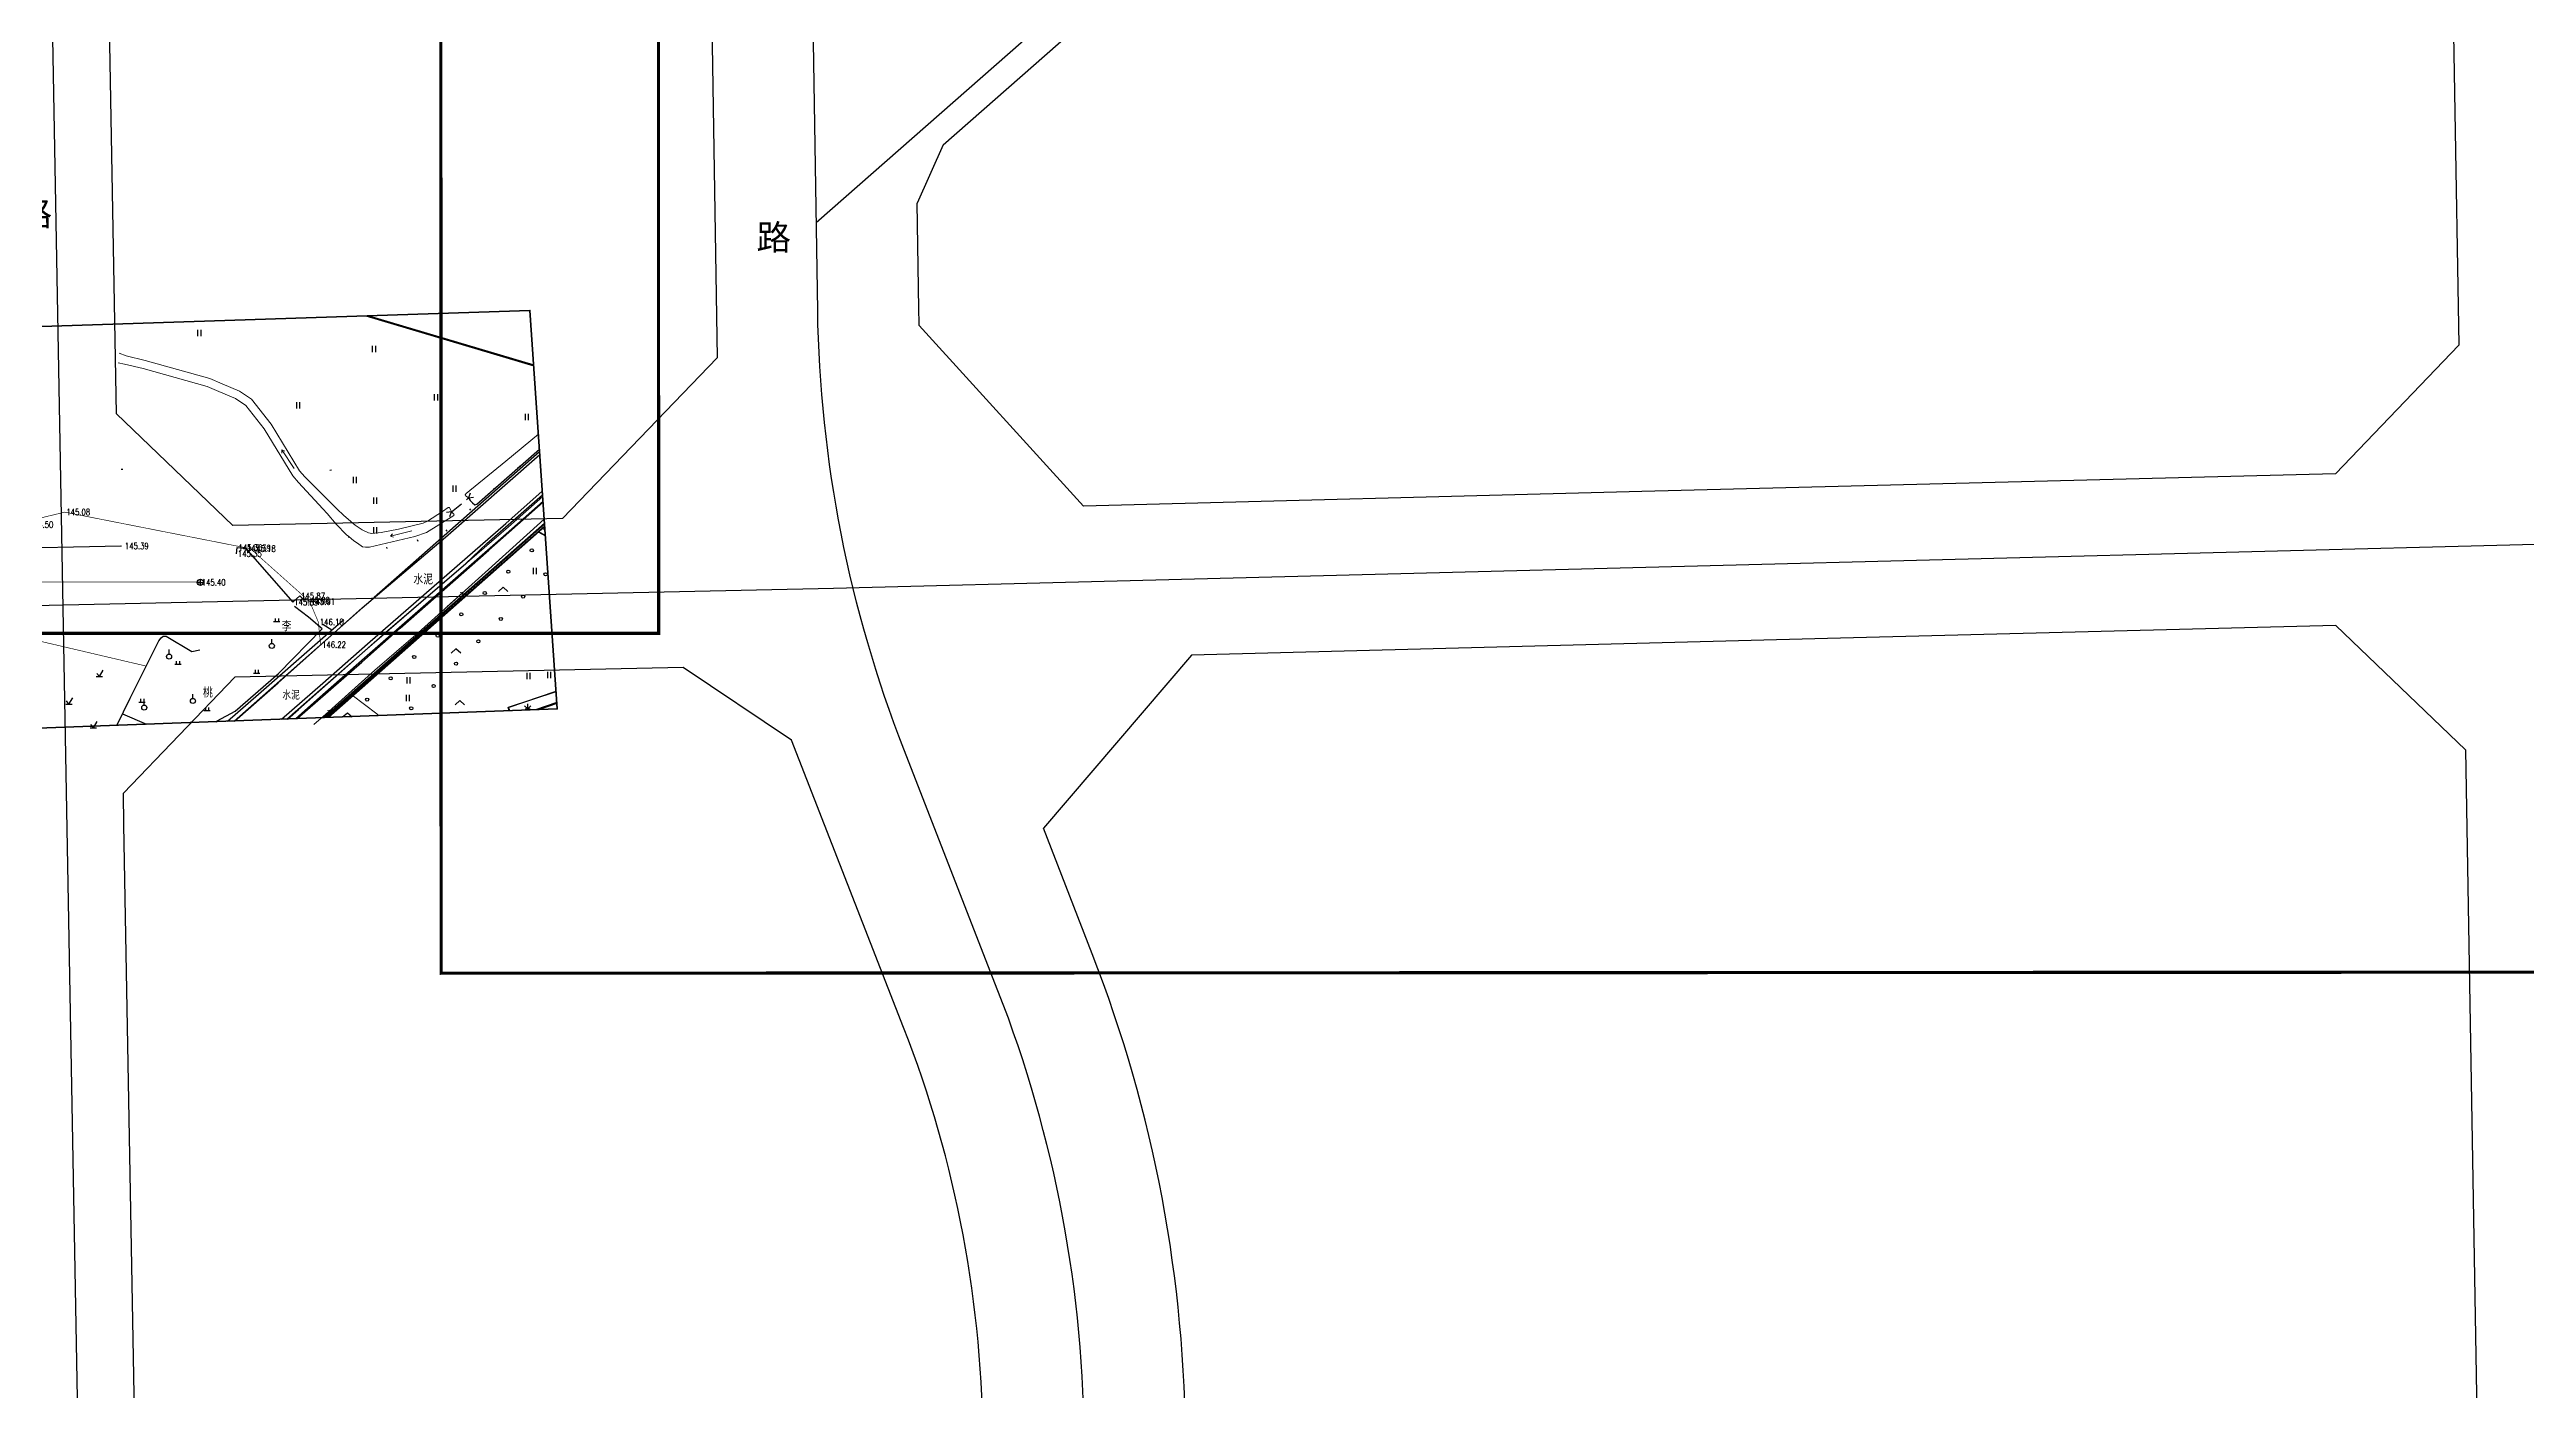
# Model space of a CAD drawing. Extents: x 529262 to 576451, y 2694391 to 2717535.
# Drawn here: x 565071.8 to 565463.3, y 2709233 to 2709445 of the extents above; entities that cross this region are included whole.
import ezdxf
from ezdxf.enums import TextEntityAlignment as Align
from ezdxf.xclip import XClip

# ---------------------------------------------------------------- set-up
doc = ezdxf.new("R2010")
doc.units = 0
doc.header["$XCLIPFRAME"] = 0
doc.linetypes.add('ACAD_ISO12W100', pattern=[22, 12, -3, 0.5, -3, 0.5, -3])
doc.linetypes.add('X5', pattern=[3, 2, -1])
for name, color, linetype in [('DLSS', 4, 'Continuous'), ('DMTZ', 8, 'Continuous'), ('GCD', 8, 'Continuous'), ('GXYZ', 8, 'Continuous'), ('JMD', 8, 'Continuous'), ('PP-COM', 7, 'Continuous'), ('RD-中线', 40, 'Continuous'), ('RD-红线', 7, 'Continuous'), ('RD-路名', 7, 'Continuous'), ('ZBTZ', 8, 'Continuous'), ('ZJ', 7, 'Continuous'), ('污水管径标注_W10-', 202, 'Continuous')]:
    doc.layers.add(name, color=color, linetype=linetype)
doc.layers.add('SXSS', color=5, linetype='Continuous', lineweight=0)
doc.layers.add('控制界线1', color=30, linetype='ACAD_ISO12W100', lineweight=35)
doc.styles.add('HZ', font='rs.shx', dxfattribs={"width": 0.8, "bigfont": 'hztxt.shx'})
doc.styles.add('宋体', font='', dxfattribs={"width": 0.75})
doc.styles.add('黑体', font='simhei.ttf')
doc.styles.get('宋体').set_extended_font_data('SimSun')
doc.linetypes.add('10421', pattern='A,2,[150,AAA.SHX,S=0.5,R=0,X=0,Y=0.5],1e-11', length=2)
doc.linetypes.add('10422', pattern='A,0.75,[150,AAA.SHX,S=0.5,R=0,X=0,Y=0.5],1.5,[177,AAA.SHX,S=1,R=0,X=0,Y=0.4],0.75', length=3)

# ---------------------------------------------------------------- blocks, each defined once
blk = doc.blocks.new('A$C19FD0107')
at = {"layer": 'RD-中线', "color": 8, "flags": 128}
blk.add_lwpolyline([(-5762.64, 14682.49), (-5762.64, 14832.98, 0.093166), (-5776.29, 14905.6), (-5791.17, 14943.77, -0.089115), (-5804.79, 15013.17), (-5808.36, 15235.17, -0.006763), (-5808.37, 15237.88), (-5807.76, 15293.23, 0.007241), (-5807.77, 15296.13), (-5817.04, 15811.91)], format="xyb", dxfattribs=at)
at = {"layer": 'RD-中线', "color": 8, "linetype": 'Continuous', "flags": 128}
blk.add_lwpolyline([(-5805.01, 15027.08), (-5614.1, 15194.8, 0.096165), (-5590.79, 15224.95), (-5567.05, 15272.1)], format="xyb", dxfattribs=at)
for points in [[(-5919.17, 14695.76), (-5929.45, 15265.56)], [(-5275.64, 14981.73), (-5533.27, 14976.16), (-5802.27, 14969.2), (-5924.01, 14966.57)], [(-5924.01, 14966.57), (-6250.71, 14958.9), (-6608.76, 14950.96)]]:
    blk.add_lwpolyline(points, dxfattribs=at)
at = {"layer": 'RD-红线', "color": 8, "linetype": 'Continuous', "flags": 128}
for points in [[(-5784.98, 15039.35), (-5611.46, 15191.8, 0.096165), (-5587.22, 15223.15), (-5579.75, 15237.99)], [(-5788.73, 15010.77, -0.006797), (-5788.79, 15013.43), (-5789.06, 15030.14)], [(-5778.64, 14728.64), (-5778.64, 14732.87), (-5778.64, 14832.98, 0.093166), (-5791.2, 14899.79), (-5808.91, 14945.22)], [(-5746.64, 14832.98, 0.093166), (-5761.39, 14911.41), (-5769.12, 14931.27)]]:
    blk.add_lwpolyline(points, format="xyb", dxfattribs=at)
for points in [[(-5549.2, 15229.72), (-5548.98, 15216.72), (-5545.42, 15007.68)], [(-5915.6, 14996.82), (-5919.45, 15210.24), (-5919.54, 15215.11)], [(-5823.59, 15187.2), (-5820.67, 15005.67)], [(-5564.9, 14987.34), (-5674.5, 14984.51)], [(-5674.5, 14984.51), (-5762.8, 14982.23)], [(-5845.13, 14980.28), (-5897.22, 14979.15)], [(-5564.85, 14963.34), (-5645.18, 14961.26), (-5745.69, 14958.66)], [(-5826.07, 14956.68), (-5896.91, 14955.15)], [(-5544.34, 14943.68), (-5539.08, 14634.82)], [(-5910.87, 14734.26), (-5914.43, 14931.84), (-5914.52, 14936.83)]]:
    blk.add_lwpolyline(points, dxfattribs=at)
at = {"layer": 'RD-红线', "color": 8}
for points in [[(-5784.98, 15039.35), (-5789.06, 15030.14, 0.219955)], [(-5788.73, 15010.77), (-5762.8, 14982.23, 0.463541)], [(-5564.9, 14987.34), (-5545.42, 15007.68, 0.411631)], [(-5845.13, 14980.28), (-5820.67, 15005.67, 0.421416)], [(-5915.6, 14996.82), (-5897.22, 14979.15, 0.415255)], [(-5544.34, 14943.68), (-5564.85, 14963.34, 0.416801)], [(-5896.91, 14955.15), (-5914.52, 14936.83, 0.413173)], [(-5808.91, 14945.22), (-5826.07, 14956.68, 0.315043)], [(-5745.69, 14958.66), (-5769.12, 14931.27, 0.604969)]]:
    blk.add_lwpolyline(points, format="xyb", dxfattribs=at)
blk = doc.blocks.new('GC200')
at = {"linetype": 'Continuous', "const_width": 0.2, "flags": 128}
blk.add_lwpolyline([(-0.1, 0, 1), (0.1, 0, 1)], format="xyb", close=True, dxfattribs=at)
blk = doc.blocks.new('gc124')
at = {"color": 8}
for p, q in [((-1, 1), (0, 0)), ((-0.8, 0), (0.8, 0)), ((0, 0), (0, 1.6)), ((0, 0), (1, 1))]:
    blk.add_line(p, q, dxfattribs=at)
blk = doc.blocks.new('gc170')
at = {"color": 8, "linetype": 'Continuous'}
blk.add_circle((0, 0), 0.5, dxfattribs=at)
blk = doc.blocks.new('gc121')
at = {"color": 8}
for p, q in [((-0.5, -1), (-0.5, 1)), ((0.5, -1), (0.5, 1))]:
    blk.add_line(p, q, dxfattribs=at)
blk = doc.blocks.new('gc211')
for p, q in [((0, 0), (-1.5, -1.32)), ((1.5, -1.32), (0, 0))]:
    blk.add_line(p, q)
blk = doc.blocks.new('gc037')
for p, q in [((0, 0), (-1.39, 0.8)), ((-1.39, -0.8), (0, 0))]:
    blk.add_line(p, q)
blk = doc.blocks.new('gc086')
at = {"color": 8}
for p, q in [((0, 0), (7, 0)), ((7, 0), (6.18, 0.57)), ((7, 0), (6.18, -0.57))]:
    blk.add_line(p, q, dxfattribs=at)
blk = doc.blocks.new('gc125')
at = {"color": 8}
blk.add_line((0, 0.8), (0, 2.2), dxfattribs=at)
blk.add_circle((0, 0), 0.8, dxfattribs=at)
blk = doc.blocks.new('gc123')
at = {"color": 8}
for p, q in [((-1, 0), (1, 0)), ((0, 0), (-0.8, 1)), ((0, 0), (1.2, 2))]:
    blk.add_line(p, q, dxfattribs=at)
blk = doc.blocks.new('gc119')
at = {"color": 8}
for p, q in [((-1, 0), (1, 0)), ((-0.5, 1), (-0.5, 0)), ((0.5, 1), (0.5, 0))]:
    blk.add_line(p, q, dxfattribs=at)
blk = doc.blocks.new('gc043')
for p, q in [((-1, 0), (1, 0)), ((0, -1), (0, 1))]:
    blk.add_line(p, q)
blk.add_circle((0, 0), 1)

msp = doc.modelspace()

# ---------------------------------------------------------------- linework, layer by layer
at = {"const_width": 0.5}
for points in [[(565286.483, 2709870.726), (565133.543, 2709870.659), (565133.687, 2709298.957), (565665.616, 2709299.237), (565665.521, 2709371.101), (565911.301, 2709371.252), (565911.184, 2709809.956), (565286.302, 2709807.243), (565286.483, 2709870.726)], [(564543.247, 2709852.188), (564390.328, 2709852.088), (564390.559, 2709280.688), (564922.468, 2709280.665), (564922.332, 2709352.706), (565168.072, 2709352.712), (565167.919, 2709791.396), (564543.048, 2709788.553), (564543.247, 2709852.188)]]:
    msp.add_lwpolyline(points, dxfattribs=at)
at = {"layer": 'DLSS', "linetype": 'Continuous', "flags": 128}
for points in [[(565101.012, 2709338.842), (565107.917, 2709344.884), (565121.203, 2709356.753), (565134.371, 2709367.926), (565149.288, 2709380.968)], [(565114.998, 2709344.842), (565122.075, 2709351.059), (565143.9, 2709370.046), (565149.684, 2709375.177)], [(565108.484, 2709339.121), (565114.998, 2709344.842)]]:
    msp.add_lwpolyline(points, dxfattribs=at)
at = {"layer": 'DLSS', "linetype": 'Continuous'}
for points in [[(565149.258, 2709381.414), (565123.09, 2709358.346), (565114.998, 2709351.215)], [(565114.998, 2709351.215), (565100.956, 2709338.84)]]:
    msp.add_lwpolyline(points, dxfattribs=at)
at = {"layer": 'DLSS', "linetype": 'Continuous', "elevation": 146.672, "flags": 128}
msp.add_lwpolyline([(565109.406, 2709339.155), (565111.14, 2709340.653), (565124.911, 2709352.811), (565137.601, 2709363.721), (565140.914, 2709366.911), (565149.723, 2709374.616)], dxfattribs=at)
at = {"layer": 'DLSS', "linetype": 'X5'}
msp.add_lwpolyline([(565135.349, 2709371.935), (565138.018, 2709374.115)], dxfattribs=at)
at = {"layer": 'DLSS', "linetype": 'Continuous', "const_width": 0.1, "flags": 128}
msp.add_lwpolyline([(565114.637, 2709350.898), (565114.282, 2709354.481), (565112.923, 2709357.719), (565103.548, 2709366.087), (565074.213, 2709371.867), (565067.237, 2709370.186), (565044.795, 2709365.609), (565028.423, 2709365.704), (565009.926, 2709365.619), (564994.023, 2709365.245)], dxfattribs=at)
at = {"layer": 'DMTZ', "linetype": '10422', "elevation": 145.509, "flags": 128}
msp.add_lwpolyline([(565138.018, 2709374.115), (565138.27, 2709373.705), (565138.628, 2709373.335), (565139.024, 2709373.043), (565139.306, 2709373.145), (565149.228, 2709381.846)], dxfattribs=at)
at = {"layer": 'DMTZ', "linetype": '10422', "flags": 128}
msp.add_lwpolyline([(565110.951, 2709339.212), (565121.139, 2709348.133), (565127.206, 2709353.541), (565141.218, 2709365.834), (565149.803, 2709373.438)], dxfattribs=at)
at = {"layer": 'DMTZ', "linetype": '10422'}
for points in [[(565114.998, 2709343.026), (565122.019, 2709349.214), (565143.975, 2709368.441), (565149.79, 2709373.627)], [(565114.998, 2709352.009), (565118.305, 2709354.903)], [(565099.935, 2709338.802), (565104.831, 2709343.112), (565114.998, 2709352.009)], [(565110.659, 2709339.202), (565114.998, 2709343.026)]]:
    msp.add_lwpolyline(points, dxfattribs=at)
at = {"layer": 'DMTZ', "linetype": '10421'}
msp.add_lwpolyline([(565082.455, 2709338.152), (565084.519, 2709342.461), (565089.068, 2709351.533), (565089.437, 2709351.992), (565089.771, 2709352.24), (565090.254, 2709352.268), (565094.286, 2709349.83), (565095.53, 2709350.109)], dxfattribs=at)
at = {"layer": 'DMTZ', "linetype": '10421', "elevation": 145.739, "flags": 128}
msp.add_lwpolyline([(565114.998, 2709354.151), (565116.398, 2709353.235)], dxfattribs=at)
at = {"layer": 'JMD', "linetype": 'Continuous'}
for p, q in [((565123.597, 2709402.368), (565123.639, 2709402.512)), ((565128.389, 2709400.944), (565128.432, 2709401.087)), ((565133.182, 2709399.519), (565133.225, 2709399.662)), ((565137.975, 2709398.094), (565138.017, 2709398.238)), ((565142.767, 2709396.669), (565142.81, 2709396.813)), ((565147.56, 2709395.244), (565147.603, 2709395.388)), ((565119.078, 2709367.876), (565119.075, 2709368.026)), ((565146.872, 2709367.268), (565147.07, 2709367.043)), ((565143.119, 2709363.965), (565143.317, 2709363.74)), ((565139.365, 2709360.662), (565139.563, 2709360.437)), ((565135.612, 2709357.359), (565135.81, 2709357.134)), ((565128.105, 2709350.752), (565128.303, 2709350.527)), ((565131.858, 2709354.056), (565132.056, 2709353.83)), ((565124.351, 2709347.449), (565124.549, 2709347.224)), ((565120.598, 2709344.146), (565120.796, 2709343.921)), ((565116.844, 2709340.843), (565117.042, 2709340.618))]:
    msp.add_line(p, q, dxfattribs=at)
for points in [[(565121.77, 2709402.911), (565148.327, 2709395.016)], [(565122.244, 2709402.927), (565148.316, 2709395.176)], [(565083.122, 2709378.656), (565083.372, 2709378.662)], [(565116.088, 2709378.522), (565116.338, 2709378.531)], [(565145.932, 2709378.755), (565145.767, 2709378.943)], [(565146.215, 2709379.003), (565146.05, 2709379.191)], [(565142.176, 2709375.455), (565142.011, 2709375.643)], [(565138.394, 2709372.186), (565138.228, 2709372.373)], [(565125.169, 2709366.103), (565125.111, 2709366.346)], [(565130.035, 2709367.25), (565129.978, 2709367.494)], [(565134.662, 2709368.859), (565134.495, 2709369.046)], [(565147.724, 2709367.931), (565147.923, 2709367.706)], [(565143.979, 2709364.618), (565144.178, 2709364.393)], [(565140.234, 2709361.304), (565140.433, 2709361.08)], [(565132.743, 2709354.68), (565132.942, 2709354.455)], [(565136.49, 2709357.991), (565136.688, 2709357.767)], [(565128.994, 2709351.372), (565129.193, 2709351.147)], [(565125.245, 2709348.063), (565125.444, 2709347.838)], [(565121.496, 2709344.755), (565121.695, 2709344.53)], [(565117.751, 2709341.442), (565117.95, 2709341.218)]]:
    msp.add_lwpolyline(points, dxfattribs=at)
at = {"layer": 'JMD', "linetype": 'Continuous', "flags": 128}
for points in [[(565150.035, 2709370.052), (565115.17, 2709339.369)], [(565150.04, 2709369.98), (565134.089, 2709355.867), (565119.205, 2709342.733), (565115.428, 2709339.379)], [(565101.325, 2709365.301), (565101.43, 2709366.251), (565102.763, 2709366.174), (565110.242, 2709357.633), (565111.331, 2709358.618), (565112.085, 2709357.921)], [(565150.061, 2709369.675), (565115.644, 2709339.387)], [(565150.066, 2709369.602), (565134.287, 2709355.642), (565119.403, 2709342.508), (565115.899, 2709339.397)]]:
    msp.add_lwpolyline(points, dxfattribs=at)
at = {"layer": 'SXSS', "color": 8, "linetype": 'Continuous', "flags": 128}
for points, elevation in [([(565082.625, 2709395.456), (565083.636, 2709395.269), (565086.568, 2709394.557), (565096.694, 2709391.715), (565098.563, 2709390.931), (565101.167, 2709389.824), (565102.802, 2709388.719), (565105.732, 2709385.031), (565110.232, 2709377.586), (565111.17, 2709376.57), (565114.998, 2709372.392)], 144.321), ([(565114.998, 2709374.598), (565112.155, 2709377.476), (565111.307, 2709378.394), (565106.833, 2709385.797), (565103.722, 2709389.713), (565101.809, 2709391.005), (565099.083, 2709392.164), (565097.135, 2709392.981), (565086.907, 2709395.852), (565083.916, 2709396.578), (565082.783, 2709397.011)], 144.321), ([(565149.067, 2709384.206), (565143.905, 2709379.923), (565137.637, 2709374.79), (565137.509, 2709374.61), (565137.56, 2709374.456), (565137.668, 2709374.372), (565138.018, 2709374.115)], 145.509), ([(565117.179, 2709372.39), (565114.998, 2709374.598)], 144.321), ([(565114.998, 2709372.392), (565115.659, 2709371.67), (565117.121, 2709369.981), (565118.732, 2709368.282), (565119.075, 2709368.026), (565119.878, 2709367.344), (565120.457, 2709366.942), (565121.249, 2709366.371), (565121.742, 2709366.314), (565122.368, 2709366.347), (565129.554, 2709367.998), (565131.377, 2709368.638), (565135.706, 2709371.313), (565135.76, 2709371.423), (565135.69, 2709371.542), (565135.349, 2709371.935)], 144.321), ([(565135.349, 2709371.935), (565135.006, 2709372.604), (565134.794, 2709372.627), (565133.919, 2709371.98), (565131.536, 2709370.437), (565130.856, 2709370.136), (565126.938, 2709369.187), (565124.233, 2709368.633), (565122.757, 2709368.502), (565122.214, 2709368.597), (565121.231, 2709369.079), (565120.096, 2709369.815), (565118.302, 2709371.31), (565117.179, 2709372.39)], 145.334), ([(565119.646, 2709342.909), (565123.527, 2709339.997), (565123.775, 2709339.69)], 147.384)]:
    msp.add_lwpolyline(points, dxfattribs=dict(at, elevation=elevation))
for points in [[(565114.998, 2709344.141), (565121.619, 2709349.956), (565144.351, 2709369.534), (565149.743, 2709374.317)], [(565149.987, 2709370.751), (565141.201, 2709362.819), (565130.044, 2709352.809), (565123.203, 2709346.903), (565115.394, 2709339.847), (565114.818, 2709339.356)], [(565109.316, 2709339.152), (565114.998, 2709344.141)]]:
    msp.add_lwpolyline(points, dxfattribs=at)
at = {"layer": 'SXSS', "color": 8, "linetype": 'Continuous', "const_width": 0.1, "flags": 128}
msp.add_lwpolyline([(565095.594, 2709360.801), (565032.525, 2709360.862), (564991.281, 2709363.527), (564964.066, 2709360.066), (564933.481, 2709357.204)], dxfattribs=at)
at = {"layer": 'ZBTZ', "linetype": 'Continuous', "flags": 128}
for points, elevation in [([(565150.101, 2709369.09), (565149.666, 2709369.327), (565149.025, 2709368.763), (565150.166, 2709368.141)], 147.403), ([(565144.535, 2709340.463), (565144.335, 2709341.039), (565151.849, 2709343.53)], 148.054), ([(565151.979, 2709341.631), (565149.102, 2709340.633)], 148.054)]:
    msp.add_lwpolyline(points, dxfattribs=dict(at, elevation=elevation))
at = {"layer": 'ZBTZ', "elevation": 147.67, "flags": 128}
msp.add_lwpolyline([(565150.164, 2709368.169), (565149.082, 2709368.732)], dxfattribs=at)
at = {"layer": 'ZBTZ', "flags": 128}
for points in [[(565150.101, 2709369.086), (565149.721, 2709369.297)], [(565098.077, 2709338.733), (565098.275, 2709338.854), (565101.118, 2709340.412), (565107.969, 2709346.328), (565114.891, 2709353.393), (565112.722, 2709355.281), (565110.517, 2709356.955)], [(565144.462, 2709340.46), (565144.284, 2709340.952), (565151.847, 2709343.564)], [(565083.321, 2709339.974), (565087.101, 2709338.325)], [(565151.969, 2709341.773), (565148.629, 2709340.615)]]:
    msp.add_lwpolyline(points, dxfattribs=at)
at = {"layer": 'ZBTZ', "linetype": 'Continuous', "const_width": 0.1, "flags": 128}
msp.add_lwpolyline([(565069.16, 2709351.728), (565087.059, 2709347.527)], dxfattribs=at)
at = {"layer": '控制界线1', "color": 252, "linetype": 'Continuous', "flags": 128}
msp.add_lwpolyline([(564395.261, 2709379.068), (565147.729, 2709403.763), (565152.04, 2709340.742), (564393.606, 2709312.51)], close=True, dxfattribs=at)
at = {"layer": '污水管径标注_W10-'}
msp.add_lwpolyline([(565062.972, 2709366.105), (565083.138, 2709366.526)], dxfattribs=at)

# ---------------------------------------------------------------- block references
at = {"layer": 'DLSS', "linetype": 'Continuous', "xscale": 0.5000000000841432, "yscale": 0.5000000000841432, "zscale": 0.5000000000841432}
for p, rotation in [((565138.018, 2709374.115, 145.509), 219.2341213038916), ((565135.349, 2709371.935), 39.23412130389162)]:
    msp.add_blockref('gc037', p, dxfattribs=dict(at, rotation=rotation))
at = {"layer": 'GCD', "linetype": 'Continuous'}
ref = msp.add_blockref('GC200', (565068.385, 2709369.884, 145.495), dxfattribs=dict(at, xscale=0.1999999999534339, yscale=0.1999999999534339, zscale=0.1999999999534339))
ref.add_attrib('height', '145.50', dxfattribs={"linetype": 'Continuous', "height": 1, "style": 'HZ', "width": 0.8}).set_placement((565068.625, 2709369.884, 145.495), align=Align.MIDDLE_LEFT)
ref = msp.add_blockref('GC200', (565074.209, 2709371.87, 145.084), dxfattribs=dict(at, xscale=0.1999999999534339, yscale=0.1999999999534339, zscale=0.1999999999534339))
ref.add_attrib('height', '145.08', dxfattribs={"linetype": 'Continuous', "height": 1, "style": 'HZ', "width": 0.8}).set_placement((565074.449, 2709371.87, 145.084), align=Align.MIDDLE_LEFT)
ref = msp.add_blockref('GC200', (565083.101, 2709366.505, 145.39), dxfattribs=dict(at, xscale=0.5, yscale=0.5, zscale=0.5))
ref.add_attrib('height', '145.39', dxfattribs={"linetype": 'Continuous', "height": 1, "style": 'HZ', "width": 0.8}).set_placement((565083.701, 2709366.505, 145.39), align=Align.MIDDLE_LEFT)
ref = msp.add_blockref('GC200', (565101.426, 2709366.254, 145.364), dxfattribs=dict(at, xscale=0.1999999999534339, yscale=0.1999999999534339, zscale=0.1999999999534339))
ref.add_attrib('height', '145.36', dxfattribs={"linetype": 'Continuous', "height": 1, "style": 'HZ', "width": 0.8}).set_placement((565101.666, 2709366.254, 145.364), align=Align.MIDDLE_LEFT)
ref = msp.add_blockref('GC200', (565102.759, 2709366.177, 145.392), dxfattribs=dict(at, xscale=0.1999999999534339, yscale=0.1999999999534339, zscale=0.1999999999534339))
ref.add_attrib('height', '145.39', dxfattribs={"linetype": 'Continuous', "height": 1, "style": 'HZ', "width": 0.8}).set_placement((565102.999, 2709366.177, 145.392), align=Align.MIDDLE_LEFT)
ref = msp.add_blockref('GC200', (565103.544, 2709366.09, 145.182), dxfattribs=dict(at, xscale=0.1999999999534339, yscale=0.1999999999534339, zscale=0.1999999999534339))
ref.add_attrib('height', '145.18', dxfattribs={"linetype": 'Continuous', "height": 1, "style": 'HZ', "width": 0.8}).set_placement((565103.784, 2709366.09, 145.182), align=Align.MIDDLE_LEFT)
ref = msp.add_blockref('GC200', (565101.321, 2709365.304, 145.352), dxfattribs=dict(at, xscale=0.1999999999534339, yscale=0.1999999999534339, zscale=0.1999999999534339))
ref.add_attrib('height', '145.35', dxfattribs={"linetype": 'Continuous', "height": 1, "style": 'HZ', "width": 0.8}).set_placement((565101.561, 2709365.304, 145.352), align=Align.MIDDLE_LEFT)
ref = msp.add_blockref('GC200', (565095.607, 2709360.747, 145.395), dxfattribs=dict(at, xscale=0.1999999999534339, yscale=0.1999999999534339, zscale=0.1999999999534339))
ref.add_attrib('height', '145.40', dxfattribs={"linetype": 'Continuous', "height": 1, "style": 'HZ', "width": 0.8}).set_placement((565095.847, 2709360.747, 145.395), align=Align.MIDDLE_LEFT)
ref = msp.add_blockref('GC200', (565111.327, 2709358.621, 145.865), dxfattribs=dict(at, xscale=0.1999999999534339, yscale=0.1999999999534339, zscale=0.1999999999534339))
ref.add_attrib('height', '145.87', dxfattribs={"linetype": 'Continuous', "height": 1, "style": 'HZ', "width": 0.8}).set_placement((565111.567, 2709358.621, 145.865), align=Align.MIDDLE_LEFT)
ref = msp.add_blockref('GC200', (565112.081, 2709357.924, 145.879), dxfattribs=dict(at, xscale=0.1999999999534339, yscale=0.1999999999534339, zscale=0.1999999999534339))
ref.add_attrib('height', '145.88', dxfattribs={"linetype": 'Continuous', "height": 1, "style": 'HZ', "width": 0.8}).set_placement((565112.321, 2709357.924, 145.879), align=Align.MIDDLE_LEFT)
ref = msp.add_blockref('GC200', (565112.919, 2709357.722, 145.912), dxfattribs=dict(at, xscale=0.1999999999534339, yscale=0.1999999999534339, zscale=0.1999999999534339))
ref.add_attrib('height', '145.91', dxfattribs={"linetype": 'Continuous', "height": 1, "style": 'HZ', "width": 0.8}).set_placement((565113.159, 2709357.722, 145.912), align=Align.MIDDLE_LEFT)
ref = msp.add_blockref('GC200', (565110.238, 2709357.636, 145.854), dxfattribs=dict(at, xscale=0.1999999999534339, yscale=0.1999999999534339, zscale=0.1999999999534339))
ref.add_attrib('height', '145.85', dxfattribs={"linetype": 'Continuous', "height": 1, "style": 'HZ', "width": 0.8}).set_placement((565110.478, 2709357.636, 145.854), align=Align.MIDDLE_LEFT)
ref = msp.add_blockref('GC200', (565114.278, 2709354.484, 146.102), dxfattribs=dict(at, xscale=0.1999999999534339, yscale=0.1999999999534339, zscale=0.1999999999534339))
ref.add_attrib('height', '146.10', dxfattribs={"linetype": 'Continuous', "height": 1, "style": 'HZ', "width": 0.8}).set_placement((565114.518, 2709354.484, 146.102), align=Align.MIDDLE_LEFT)
ref = msp.add_blockref('GC200', (565114.633, 2709350.901, 146.215), dxfattribs=dict(at, xscale=0.1999999999534339, yscale=0.1999999999534339, zscale=0.1999999999534339))
ref.add_attrib('height', '146.22', dxfattribs={"linetype": 'Continuous', "height": 1, "style": 'HZ', "width": 0.8}).set_placement((565114.873, 2709350.901, 146.215), align=Align.MIDDLE_LEFT)
at = {"layer": 'GXYZ', "linetype": 'Continuous', "xscale": 0.5, "yscale": 0.5}
msp.add_blockref('gc043', (565095.63, 2709360.76), dxfattribs=at)
at = {"layer": 'PP-COM'}
ref = msp.add_blockref('A$C19FD0107', (570997.993, 2694390.603), dxfattribs=at)
XClip(ref).set_block_clipping_path([(-9366.4383134884, 14428.6043910822), (-3328.4480743363, 17452.7484863754)])
at = {"layer": 'SXSS', "color": 8, "linetype": 'Continuous'}
for p, xscale, yscale, zscale, rotation in [((565110.444, 2709378.791), 0.4999999999165773, 0.4999999999165773, 0.4999999999165773, 123.6177251863967), ((565129.082, 2709368.889), 0.499999999939261, 0.499999999939261, 0.499999999939261, 193.4853971663826), ((565134.587, 2709356.885), 0.4999999998655474, 0.4999999998655474, 0.4999999998655474, 41.89828279200463), ((565113.561, 2709338.285), 0.4999999998914509, 0.4999999998914509, 0.4999999998914509, 40.42981910077422)]:
    msp.add_blockref('gc086', p, dxfattribs=dict(at, xscale=xscale, yscale=yscale, zscale=zscale, rotation=rotation))
at = {"layer": 'ZBTZ', "linetype": 'Continuous', "xscale": 0.5, "yscale": 0.5}
for name, p in [('gc121', (565095.494, 2709400.186)), ('gc121', (565123.106, 2709397.643)), ('gc121', (565132.915, 2709390.014)), ('gc121', (565111.117, 2709388.742)), ('gc121', (565147.266, 2709386.926)), ('gc121', (565120.069, 2709376.93)), ('gc121', (565123.287, 2709373.666)), ('gc121', (565135.84, 2709375.597)), ('gc121', (565123.286, 2709369.012)), ('gc121', (565148.52, 2709362.554)), ('gc211', (565143.498, 2709359.985)), ('gc119', (565107.715, 2709354.555)), ('gc125', (565106.931, 2709350.705)), ('gc123', (565079.69, 2709345.867)), ('gc125', (565090.688, 2709349.025)), ('gc119', (565092.075, 2709347.807)), ('gc119', (565104.542, 2709346.43)), ('gc121', (565147.516, 2709345.961)), ('gc121', (565150.796, 2709346.138)), ('gc123', (565074.853, 2709341.529)), ('gc125', (565094.465, 2709342.007)), ('gc121', (565128.447, 2709342.467)), ('gc121', (565128.55, 2709345.254)), ('gc123', (565078.736, 2709337.766)), ('gc119', (565086.429, 2709341.83)), ('gc125', (565086.767, 2709340.959)), ('gc119', (565096.671, 2709340.495)), ('gc211', (565136.632, 2709342.074)), ('gc124', (565147.381, 2709340.76))]:
    msp.add_blockref(name, p, dxfattribs=at)
at = {"layer": 'ZBTZ', "linetype": 'Continuous', "xscale": 0.5000000000414826, "yscale": 0.5000000000414826, "zscale": 0.5000000000414826, "rotation": 222.2184934197611}
for p in [(565148.017, 2709365.823), (565144.301, 2709362.451), (565140.585, 2709359.08), (565136.869, 2709355.708), (565133.153, 2709352.336), (565129.437, 2709348.965), (565122.005, 2709342.221), (565125.721, 2709345.593)]:
    msp.add_blockref('gc170', p, dxfattribs=at)
at = {"layer": 'ZBTZ', "linetype": 'Continuous', "xscale": 0.5000000001192696, "yscale": 0.5000000001192696, "rotation": 224.9483873803868}
for p in [(565150.196, 2709362.042), (565146.658, 2709358.509), (565143.119, 2709354.977), (565139.58, 2709351.445), (565136.042, 2709347.912), (565132.503, 2709344.38), (565128.964, 2709340.847)]:
    msp.add_blockref('gc170', p, dxfattribs=at)
at = {"layer": 'ZBTZ', "linetype": 'Continuous', "xscale": 0.5, "yscale": 0.5, "zscale": 0.5}
for p in [(565136.029, 2709350.251), (565118.869, 2709340.103)]:
    msp.add_blockref('gc211', p, dxfattribs=at)

# ---------------------------------------------------------------- texts
at = {"layer": 'DLSS', "color": 8, "linetype": 'Continuous', "style": '宋体', "width": 0.8}
msp.add_text('水泥', height=1.25, dxfattribs=at).set_placement((565109.973, 2709343.031), align=Align.MIDDLE)
at = {"layer": 'RD-路名', "color": 7, "style": '黑体'}
msp.add_text('路', height=4, rotation=1.30936, dxfattribs=at).set_placement((565069.464, 2709419.184), align=Align.MIDDLE)
at = {"layer": 'RD-路名', "color": 7, "insert": (565183.534, 2709417.328), "char_height": 4, "width": 50.99419, "attachment_point": 1, "rotation": 359.85477, "style": '黑体'}
msp.add_mtext('路', dxfattribs=at)
at = {"layer": 'ZJ', "color": 8, "linetype": 'Continuous', "style": 'HZ', "width": 0.8}
for s, p in [('水泥', (565130.857, 2709361.334)), ('水泥', (565130.857, 2709361.334)), ('李', (565109.267, 2709353.934)), ('桃', (565096.833, 2709343.435))]:
    msp.add_text(s, height=1.5, dxfattribs=at).set_placement(p, align=Align.MIDDLE)

doc.saveas('drawing.dxf')
